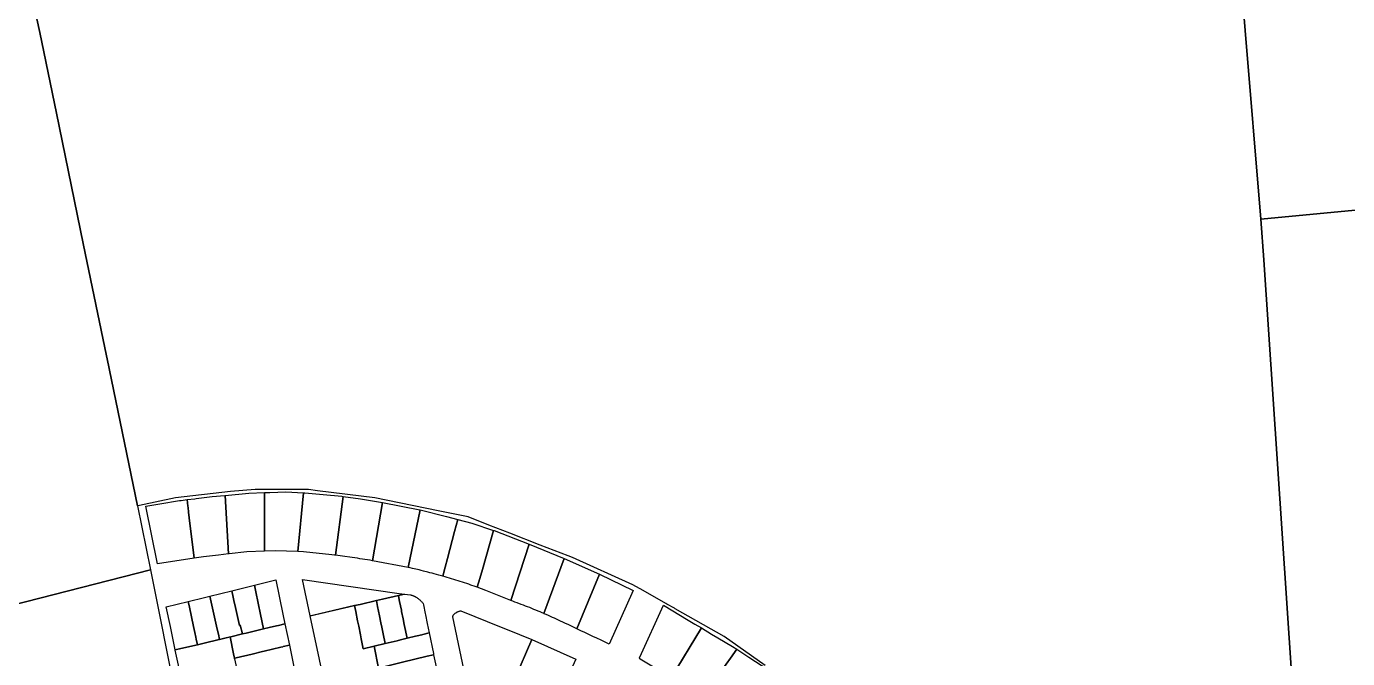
# Model space of a CAD drawing. Header units: metres. Extents: x 3 to 1005126, y 39 to 4383651.
# Drawn here: x 493170 to 493768, y 4357465 to 4357751 of the extents above; entities that cross this region are included whole.
import ezdxf

# ---------------------------------------------------------------- set-up
doc = ezdxf.new("R2010")
doc.units = ezdxf.units.M
doc.header["$MEASUREMENT"] = 0
doc.layers.add('TM_Llucmajor', color=7, linetype='Continuous')

msp = doc.modelspace()

# ---------------------------------------------------------------- linework, layer by layer
at = {"layer": 'TM_Llucmajor', "linetype": 'Continuous', "flags": 128}
for points in [[(493138.24, 4357933.13), (493175.18, 4357754.27), (493176.43, 4357748.21), (493177.34, 4357743.8), (493183.98, 4357711.68), (493196.13, 4357652.84), (493197.03, 4357648.48), (493206.6, 4357602.15), (493206.89, 4357600.75), (493220.59, 4357534.31), (493226.43, 4357505.35), (493157.55, 4357487.7)], [(494148.73, 4357865.9), (494124.76, 4357707.05), (494036.87, 4357729.14), (494008.54, 4357736.26), (493869.69, 4357683.86), (493869.4, 4357683.75), (493864.55, 4357682.5), (493864.2, 4357682.41), (493843.66, 4357674.75), (493834.2, 4357673.84), (493728.37, 4357663.77), (493714.09, 4357834.39)], [(493714.09, 4357834.39), (493728.37, 4357663.77), (493729.61, 4357645.42), (493746.28, 4357398.2)], [(493504.33, 4357462.18), (493485.79, 4357475.32), (493463.61, 4357487.84), (493463.33, 4357488), (493459.87, 4357489.95), (493459.42, 4357490.21), (493449.17, 4357496), (493444.53, 4357498.62), (493417.19, 4357511.02), (493415.23, 4357511.77), (493402.61, 4357516.61), (493388.86, 4357521.89), (493379.48, 4357525.61), (493370.06, 4357529.35), (493356.44, 4357532.12), (493327.85, 4357537.93), (493302.04, 4357541.14), (493297.83, 4357541.66), (493294.47, 4357541.66), (493281.08, 4357541.66), (493273.77, 4357541.66), (493262.7, 4357540.85), (493237.83, 4357537.93), (493221.46, 4357534.46), (493220.59, 4357534.31), (493206.89, 4357600.75), (493206.6, 4357602.15), (493197.03, 4357648.48), (493196.13, 4357652.84), (493183.98, 4357711.68), (493177.34, 4357743.8), (493176.43, 4357748.21), (493175.18, 4357754.27)], [(493772.34, 4357125.59), (493764.61, 4357119.01), (493761.18, 4357169.81), (493753.15, 4357288.52), (493746.29, 4357398.07), (493746.28, 4357398.2), (493729.61, 4357645.42), (493728.37, 4357663.77), (493834.2, 4357673.84)], [(493157.55, 4357487.7), (493226.43, 4357505.35), (493238.28, 4357446.58)], [(493370.03, 4357451.22), (493363.15, 4357484.11), (493363.17, 4357484.3), (493363.2, 4357484.5), (493363.25, 4357484.68), (493363.33, 4357484.86), (493363.46, 4357485.03), (493363.61, 4357485.19), (493363.76, 4357485.34), (493363.92, 4357485.49), (493364.08, 4357485.63), (493364.25, 4357485.77), (493364.43, 4357485.9), (493364.61, 4357486.03), (493364.79, 4357486.14), (493364.98, 4357486.26), (493365.17, 4357486.36), (493365.37, 4357486.46), (493365.57, 4357486.55), (493365.77, 4357486.63), (493365.98, 4357486.7), (493366.18, 4357486.77), (493366.39, 4357486.83), (493366.6, 4357486.88), (493366.81, 4357486.92), (493384.94, 4357479.56), (493387.71, 4357478.43), (493398.79, 4357473.94), (493398.79, 4357473.94), (493391.22, 4357456.15)], [(493239.7, 4357459.57), (493237.71, 4357469.15), (493237.69, 4357469.21), (493240.25, 4357469.82), (493247.67, 4357471.57), (493251.38, 4357472.45), (493257, 4357473.77), (493257.7, 4357473.94), (493260.72, 4357474.66), (493262.47, 4357475.08), (493264.06, 4357467.4), (493264.47, 4357465.43), (493264.5, 4357465.27)]]:
    msp.add_lwpolyline(points, dxfattribs=at)
for points in [[(493243.38, 4357534.09), (493243.02, 4357537.12), (493246.46, 4357537.53), (493247.12, 4357537.61), (493254.37, 4357538.48), (493260.05, 4357539), (493260.25, 4357539.02), (493261.8, 4357512.57), (493257.23, 4357512.06), (493250.49, 4357511.24), (493246.17, 4357510.71), (493244, 4357528.88), (493243.69, 4357531.48), (493243.45, 4357533.48), (493243.38, 4357534.09)], [(493261.8, 4357512.57), (493260.25, 4357539.02), (493271.01, 4357540.01), (493278.05, 4357540.3), (493278.09, 4357513.78), (493269.99, 4357513.47), (493262.09, 4357512.6), (493261.8, 4357512.57)], [(493278.09, 4357513.78), (493278.05, 4357540.3), (493280.36, 4357540.4), (493287.73, 4357540.58), (493295.61, 4357540.17), (493293.14, 4357513.61), (493282.86, 4357513.96), (493278.09, 4357513.78)], [(493310.07, 4357511.98), (493309.66, 4357512.03), (493308.49, 4357512.17), (493295.72, 4357513.52), (493293.14, 4357513.61), (493295.61, 4357540.17), (493296.28, 4357540.14), (493304.58, 4357539.42), (493312.98, 4357538.6), (493313.54, 4357538.52), (493310.07, 4357511.98)], [(493326.89, 4357509.5), (493325.73, 4357509.69), (493324.59, 4357509.88), (493323.44, 4357510.07), (493322.31, 4357510.25), (493321.16, 4357510.43), (493320, 4357510.6), (493318.85, 4357510.78), (493317.71, 4357510.94), (493316.55, 4357511.11), (493314.26, 4357511.43), (493310.07, 4357511.98), (493313.54, 4357538.52), (493321.38, 4357537.46), (493331.35, 4357535.86), (493326.89, 4357509.5)], [(493246.17, 4357510.71), (493229.7, 4357508.1), (493224.35, 4357534.17), (493230.64, 4357535.28), (493239.55, 4357536.68), (493240.28, 4357536.79), (493243.02, 4357537.12), (493243.38, 4357534.09), (493243.45, 4357533.48), (493243.69, 4357531.48), (493244, 4357528.88), (493246.17, 4357510.71)], [(493342.92, 4357506.48), (493326.89, 4357509.5), (493331.35, 4357535.86), (493348.26, 4357532.52), (493348.4, 4357532.48), (493342.92, 4357506.48)], [(493358.68, 4357502.49), (493356.74, 4357503.04), (493355.75, 4357503.31), (493354.77, 4357503.57), (493353.79, 4357503.84), (493352.8, 4357504.1), (493351.82, 4357504.35), (493349.84, 4357504.85), (493348.86, 4357505.09), (493347.87, 4357505.34), (493344.9, 4357506.03), (493343.9, 4357506.26), (493342.92, 4357506.48), (493348.4, 4357532.48), (493360.2, 4357529.45), (493365.33, 4357528.13), (493363.94, 4357522.76), (493360.78, 4357510.56), (493359.74, 4357506.58), (493358.68, 4357502.49)], [(493374.21, 4357497.53), (493373.25, 4357497.87), (493371.33, 4357498.53), (493370.36, 4357498.86), (493369.4, 4357499.18), (493368.43, 4357499.5), (493365.52, 4357500.43), (493364.55, 4357500.74), (493363.58, 4357501.04), (493362.6, 4357501.33), (493361.63, 4357501.63), (493360.65, 4357501.92), (493359.68, 4357502.2), (493358.68, 4357502.49), (493359.74, 4357506.58), (493360.78, 4357510.56), (493363.94, 4357522.76), (493365.33, 4357528.13), (493371.68, 4357526.51), (493381.58, 4357523.16), (493376.53, 4357505.61), (493375.34, 4357501.45), (493374.21, 4357497.53)], [(493389.32, 4357491.55), (493385.54, 4357493.04), (493381.76, 4357494.53), (493377.98, 4357496.03), (493374.21, 4357497.53), (493375.34, 4357501.45), (493376.53, 4357505.61), (493381.58, 4357523.16), (493381.78, 4357523.09), (493397.6, 4357516.96), (493389.32, 4357491.55)], [(493404.28, 4357485.64), (493403.51, 4357485.97), (493402.57, 4357486.37), (493401.63, 4357486.76), (493400.7, 4357487.15), (493399.75, 4357487.54), (493397.87, 4357488.3), (493396.92, 4357488.67), (493395.98, 4357489.05), (493395.03, 4357489.41), (493394.08, 4357489.78), (493392.18, 4357490.5), (493391.23, 4357490.85), (493390.27, 4357491.2), (493389.32, 4357491.55), (493397.6, 4357516.96), (493397.68, 4357516.93), (493413.48, 4357510.45), (493404.28, 4357485.64)], [(493419.18, 4357478.69), (493418.27, 4357479.15), (493416.45, 4357480.05), (493415.54, 4357480.49), (493413.7, 4357481.37), (493412.79, 4357481.81), (493411.86, 4357482.24), (493410.94, 4357482.67), (493410.02, 4357483.09), (493409.09, 4357483.51), (493408.17, 4357483.93), (493407.24, 4357484.35), (493406.31, 4357484.76), (493405.38, 4357485.16), (493404.44, 4357485.57), (493404.28, 4357485.64), (493413.48, 4357510.45), (493429.41, 4357503.43), (493419.18, 4357478.69)], [(493444.64, 4357496.12), (493433.73, 4357471.87), (493431.92, 4357472.75), (493430.11, 4357473.62), (493428.29, 4357474.48), (493426.47, 4357475.34), (493424.65, 4357476.19), (493422.83, 4357477.03), (493421, 4357477.86), (493419.18, 4357478.69), (493429.41, 4357503.43), (493429.47, 4357503.4), (493444.64, 4357496.12)], [(493257.7, 4357473.94), (493257.18, 4357476.31), (493256.69, 4357478.53), (493253.38, 4357493.57), (493263.18, 4357495.96), (493263.84, 4357492.97), (493264.32, 4357490.81), (493264.56, 4357489.74), (493266.05, 4357482.99), (493266.65, 4357480.31), (493266.99, 4357480.38), (493268.03, 4357476.41), (493262.83, 4357475.16), (493260.72, 4357474.66), (493257.7, 4357473.94)], [(493263.84, 4357492.97), (493263.18, 4357495.96), (493273.43, 4357498.45), (493274.06, 4357495.43), (493276.16, 4357485.28), (493277.52, 4357478.68), (493271.56, 4357477.25), (493269.74, 4357476.82), (493268.03, 4357476.41), (493266.99, 4357480.38), (493266.65, 4357480.31), (493266.05, 4357482.99), (493264.56, 4357489.74), (493264.32, 4357490.81), (493263.84, 4357492.97)], [(493274.06, 4357495.43), (493273.43, 4357498.45), (493283.12, 4357500.81), (493286.34, 4357485.31), (493287.25, 4357481.01), (493284.3, 4357480.31), (493283.46, 4357480.1), (493280.2, 4357479.32), (493277.52, 4357478.68), (493276.16, 4357485.28), (493274.06, 4357495.43)], [(493295.18, 4357501.09), (493338.84, 4357494.77), (493341.29, 4357494.46), (493338.51, 4357493.81), (493331.28, 4357492.14), (493328.59, 4357491.51), (493321.23, 4357489.8), (493318.71, 4357489.21), (493299.69, 4357484.79), (493298.72, 4357484.56), (493295.18, 4357501.09)], [(493237.69, 4357469.21), (493236.44, 4357475.33), (493235.52, 4357479.73), (493233.65, 4357488.73), (493243.5, 4357491.16), (493244.05, 4357488.56), (493245.94, 4357479.72), (493246.51, 4357477.03), (493246.93, 4357475.04), (493247.15, 4357474.04), (493247.67, 4357471.57), (493240.25, 4357469.82), (493237.69, 4357469.21)], [(493247.67, 4357471.57), (493247.15, 4357474.04), (493246.93, 4357475.04), (493246.51, 4357477.03), (493245.94, 4357479.72), (493244.05, 4357488.56), (493243.5, 4357491.16), (493250.88, 4357492.96), (493253.38, 4357493.57), (493256.69, 4357478.53), (493257.18, 4357476.31), (493257.7, 4357473.94), (493257, 4357473.77), (493251.38, 4357472.45), (493247.67, 4357471.57)], [(493319.23, 4357486.61), (493318.71, 4357489.21), (493321.23, 4357489.8), (493328.59, 4357491.51), (493329.12, 4357488.86), (493329.98, 4357484.59), (493330.62, 4357481.4), (493331, 4357479.54), (493331.64, 4357476.41), (493332.51, 4357472.04), (493327.52, 4357470.83), (493322.68, 4357469.65), (493321.77, 4357474.19), (493321.39, 4357476.05), (493320.58, 4357480), (493320.09, 4357482.41), (493319.23, 4357486.61)], [(493329.12, 4357488.86), (493328.59, 4357491.51), (493331.28, 4357492.14), (493338.51, 4357493.81), (493338.9, 4357491.86), (493339.05, 4357491.12), (493339.87, 4357487.14), (493340, 4357486.51), (493340.69, 4357483.19), (493341.2, 4357480.69), (493342.48, 4357474.45), (493339.49, 4357473.73), (493338.01, 4357473.37), (493332.51, 4357472.04), (493331.64, 4357476.41), (493331, 4357479.54), (493330.62, 4357481.4), (493329.98, 4357484.59), (493329.12, 4357488.86)], [(493338.9, 4357491.86), (493338.51, 4357493.81), (493341.32, 4357494.47), (493343.93, 4357494.08), (493344.11, 4357494.04), (493344.3, 4357493.99), (493344.49, 4357493.94), (493344.67, 4357493.88), (493344.86, 4357493.83), (493345.05, 4357493.76), (493345.23, 4357493.69), (493345.41, 4357493.62), (493345.59, 4357493.55), (493345.77, 4357493.47), (493345.95, 4357493.38), (493346.12, 4357493.3), (493346.3, 4357493.2), (493346.47, 4357493.11), (493346.63, 4357493.01), (493346.8, 4357492.91), (493347, 4357492.77), (493347.2, 4357492.63), (493347.41, 4357492.48), (493347.6, 4357492.33), (493347.8, 4357492.17), (493347.99, 4357492.01), (493348.18, 4357491.85), (493348.36, 4357491.68), (493348.54, 4357491.5), (493348.72, 4357491.32), (493348.89, 4357491.14), (493349.06, 4357490.95), (493349.22, 4357490.76), (493349.38, 4357490.57), (493349.53, 4357490.37), (493349.68, 4357490.17), (493349.81, 4357489.55), (493350.62, 4357485.62), (493350.74, 4357485.03), (493351.54, 4357481.17), (493352.43, 4357476.86), (493349.57, 4357476.17), (493349.19, 4357476.07), (493347.08, 4357475.56), (493346.29, 4357475.37), (493342.48, 4357474.45), (493341.2, 4357480.69), (493340.69, 4357483.19), (493340, 4357486.51), (493339.87, 4357487.14), (493339.05, 4357491.12), (493338.9, 4357491.86)], [(493302.85, 4357464.85), (493298.72, 4357484.56), (493318.71, 4357489.21), (493319.23, 4357486.61), (493320.09, 4357482.41), (493320.58, 4357480), (493321.39, 4357476.05), (493321.77, 4357474.19), (493322.68, 4357469.65), (493327.52, 4357470.83), (493329.6, 4357461.03), (493321.28, 4357459.01), (493320.47, 4357458.8), (493320.03, 4357458.69), (493314.01, 4357457.23), (493307.68, 4357455.7), (493307.49, 4357455.65), (493304.92, 4357455.03), (493303.44, 4357462.06), (493302.85, 4357464.85)], [(493461.88, 4357456.54), (493447.86, 4357464.97), (493447.76, 4357465.05), (493447.67, 4357465.16), (493447.64, 4357465.22), (493447.61, 4357465.29), (493447.58, 4357465.35), (493447.57, 4357465.42), (493447.55, 4357465.49), (493447.55, 4357465.56), (493447.55, 4357465.63), (493447.57, 4357465.76), (493447.62, 4357465.88), (493458.37, 4357489.37), (493469.5, 4357482.7), (493472.49, 4357480.9), (493475.46, 4357479.12), (493461.88, 4357456.54)], [(493262.83, 4357475.16), (493268.03, 4357476.41), (493269.74, 4357476.82), (493271.56, 4357477.25), (493277.52, 4357478.68), (493280.2, 4357479.32), (493283.46, 4357480.1), (493284.3, 4357480.31), (493287.25, 4357481.01), (493289.26, 4357471.36), (493286.43, 4357470.69), (493286.3, 4357470.66), (493285.44, 4357470.46), (493277.85, 4357468.65), (493277.09, 4357468.47), (493272.38, 4357467.35), (493265.28, 4357465.63), (493264.5, 4357465.44), (493264.47, 4357465.43), (493264.06, 4357467.4), (493262.47, 4357475.08), (493262.83, 4357475.16)], [(493475.82, 4357447.87), (493469.01, 4357452.25), (493461.88, 4357456.54), (493475.46, 4357479.12), (493480.1, 4357476.34), (493482.87, 4357474.68), (493489.49, 4357470.71), (493491.51, 4357469.5), (493488.61, 4357465.51), (493484.66, 4357460.04), (493478.27, 4357451.25), (493478.22, 4357451.18), (493475.82, 4357447.87)], [(493329.6, 4357461.03), (493327.52, 4357470.83), (493332.51, 4357472.04), (493338.01, 4357473.37), (493339.49, 4357473.73), (493342.48, 4357474.45), (493346.29, 4357475.37), (493347.08, 4357475.56), (493349.19, 4357476.07), (493349.57, 4357476.17), (493352.43, 4357476.86), (493354.36, 4357467.56), (493354.46, 4357467.06), (493351.55, 4357466.35), (493340.37, 4357463.64), (493329.6, 4357461.03)], [(493398.79, 4357473.94), (493418.78, 4357465.1), (493413.85, 4357454.49), (493416.82, 4357440.62), (493400.1, 4357437.07), (493395.48, 4357436.09), (493394.04, 4357442.86), (493392.73, 4357449.03), (493391.25, 4357455.99), (493391.22, 4357456.15), (493398.79, 4357473.94)], [(493264.55, 4357465.16), (493264.53, 4357465.15), (493264.5, 4357465.27), (493264.47, 4357465.43), (493264.5, 4357465.44), (493265.28, 4357465.63), (493272.38, 4357467.35), (493277.09, 4357468.47), (493277.85, 4357468.65), (493285.44, 4357470.46), (493286.3, 4357470.66), (493286.43, 4357470.69), (493289.26, 4357471.36), (493291.3, 4357461.5), (493288.4, 4357460.81), (493284.01, 4357459.76), (493271.56, 4357456.79), (493266.68, 4357455.62), (493264.61, 4357465.17), (493264.55, 4357465.16)], [(493331.64, 4357451.41), (493329.6, 4357461.03), (493340.37, 4357463.64), (493351.55, 4357466.35), (493354.46, 4357467.06), (493356.46, 4357457.43), (493341.1, 4357453.7), (493331.64, 4357451.41)], [(493490.1, 4357438.67), (493489.07, 4357439.36), (493475.82, 4357447.87), (493478.22, 4357451.18), (493478.27, 4357451.25), (493484.66, 4357460.04), (493488.61, 4357465.51), (493491.51, 4357469.5), (493496.88, 4357466), (493505.54, 4357460.35), (493490.1, 4357438.67)]]:
    msp.add_lwpolyline(points, close=True, dxfattribs=at)

doc.saveas('drawing.dxf')
